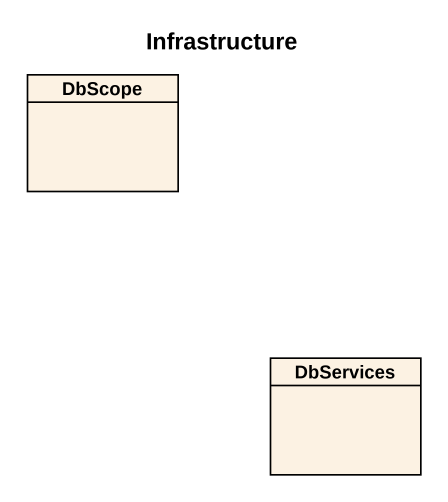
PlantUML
@startuml
title Infrastructure
hide circle
hide empty members
class DbScope
class DbServices
@enduml
